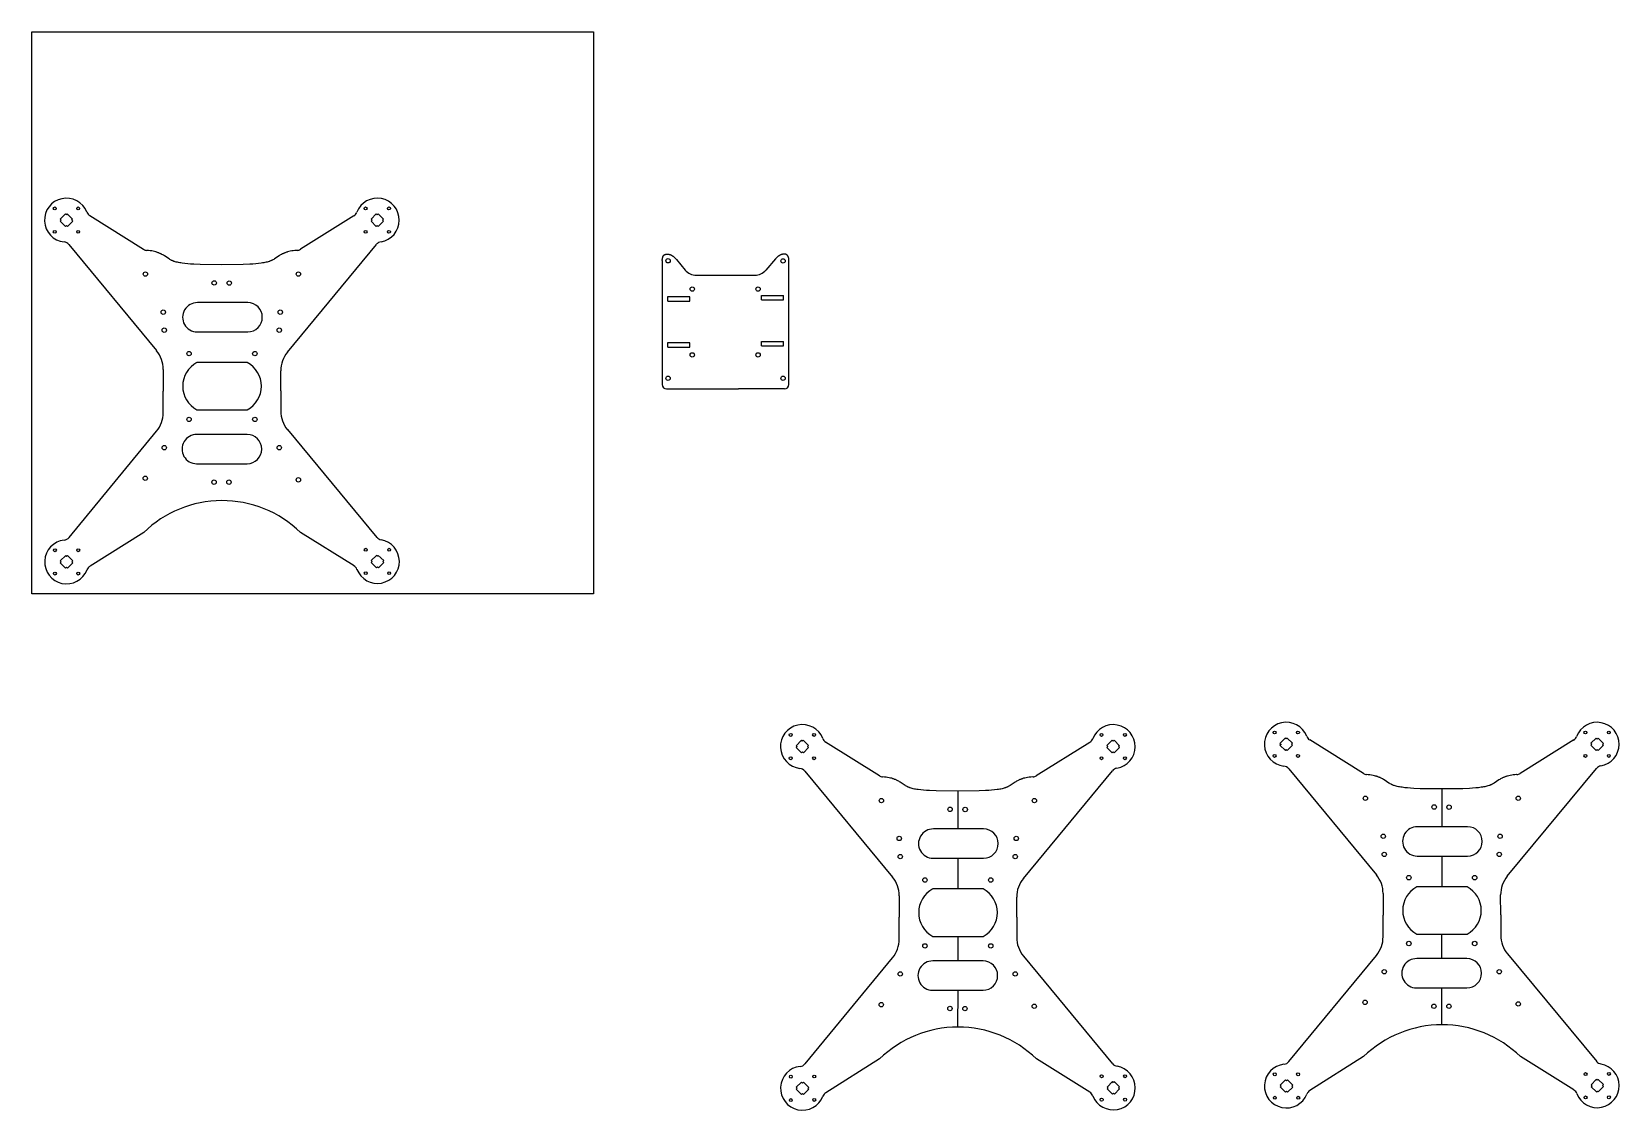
# Model space of a CAD drawing. Header units: millimetres. Extents: x 129 to 1214, y -359 to 378.
import ezdxf

# ---------------------------------------------------------------- set-up
doc = ezdxf.new("R2010")
doc.units = ezdxf.units.MM
doc.layers.add('CORTES_INTERIORES', color=1, linetype='Continuous')
doc.layers.add('FRAME', color=7, linetype='Continuous')

msp = doc.modelspace()

# ---------------------------------------------------------------- linework, layer by layer
at = {"linetype": 'Continuous'}
for p, q in [((587.2, 133.5), (612, 133.5)), ((205.3, 35.4), (168.6, 12.3)), ((1092.9, -165.7), (1092.9, -139.8)), ((762.1, -167.2), (762.1, -141.3)), ((762, -208.2), (762, -187.2)), ((1092.9, -206.7), (1092.9, -185.7)), ((762, -257.4), (762, -240.6)), ((1092.8, -255.8), (1092.8, -239.1)), ((761.9, -302.6), (762, -277.4)), ((1092.8, -301), (1092.8, -275.8)), ((708.4, -324.4), (671.7, -347.5)), ((1039.2, -322.8), (1002.5, -346))]:
    msp.add_line(p, q, dxfattribs=at)
msp.add_lwpolyline([(128.8, -6.4), (128.8, 377.6), (512.8, 377.6), (512.8, -6.4)], close=True, dxfattribs=at)
for centre, radius, start, end in [((152.5, 248.9), 15, 21.4724, 263.7411), ((365, 248.9), 15, 279.757, 158.9606), ((171.1, 256.2), 5, 201.4724, 237.9565), ((346.3, 256), 5, 302.0435, 338.9606), ((150.3, 229), 5, 39.5884, 83.7411), ((368.4, 229.2), 5, 99.757, 140.4116), ((258.9, -19.6), 76.8, 90.2916, 134.2586), ((258.9, -19.6), 76.8, 45.7414, 90.2916), ((152.6, 15.3), 15, 96.3223, 338.5909), ((150.4, 35.2), 5, 276.3223, 320.4749), ((365.1, 15.6), 15, 201.1027, 80.3064), ((368.5, 35.3), 5, 219.6518, 260.3064), ((171.2, 8), 5, 122.1068, 158.5909), ((346.4, 8.4), 5, 21.1027, 58.0199), ((655.6, -110.9), 15, 21.4724, 263.7411), ((868.1, -110.9), 15, 279.757, 158.9606), ((986.4, -109.3), 15, 21.4724, 263.7411), ((1198.9, -109.3), 15, 279.757, 158.9606), ((674.2, -103.6), 5, 201.4724, 237.9565), ((849.4, -103.7), 5, 302.0435, 338.9606), ((1005, -102), 5, 201.4724, 237.9565), ((1180.2, -102.2), 5, 302.0435, 338.9606), ((653.4, -130.8), 5, 39.5884, 83.7411), ((871.4, -130.6), 5, 99.757, 140.4116), ((984.2, -129.2), 5, 39.5884, 83.7411), ((1202.3, -129.1), 5, 99.757, 140.4116), ((762, -379.4), 76.8, 90.0735, 134.2586), ((762, -379.4), 76.8, 45.7414, 90.0735), ((1092.9, -377.8), 76.8, 90.0735, 134.2586), ((1092.9, -377.8), 76.8, 45.7414, 90.0735), ((655.7, -344.4), 15, 96.3223, 338.5909), ((653.5, -324.6), 5, 276.3223, 320.4749), ((868.2, -344.2), 15, 201.1027, 80.3064), ((871.6, -324.5), 5, 219.6518, 260.3064), ((986.5, -342.9), 15, 96.3223, 338.5909), ((984.3, -323), 5, 276.3223, 320.4749), ((1199, -342.7), 15, 201.1027, 80.3064), ((1202.4, -322.9), 5, 219.6518, 260.3064), ((849.5, -351.4), 5, 21.1027, 58.0199), ((1005.2, -350.2), 5, 122.1068, 158.5909), ((1180.4, -349.9), 5, 21.1027, 58.0199), ((674.3, -351.7), 5, 122.1068, 158.5909)]:
    msp.add_arc(centre, radius, start, end, dxfattribs=at)
at = {"layer": 'CORTES_INTERIORES'}
for p, q in [((151.8, 253.1), (148.2, 249.5)), ((152.5, 252.5), (151.8, 253.1)), ((153.1, 253.1), (152.5, 252.5)), ((156.7, 249.6), (153.1, 253.1)), ((360.7, 249.6), (364.3, 253.1)), ((364.3, 253.1), (365, 252.5)), ((365, 252.5), (365.7, 253.1)), ((365.7, 253.1), (369.2, 249.5)), ((148.2, 249.5), (148.9, 248.8)), ((148.9, 248.8), (148.2, 248.2)), ((148.2, 248.2), (151.8, 244.6)), ((151.8, 244.6), (152.5, 245.3)), ((152.5, 245.3), (153.2, 244.6)), ((153.2, 244.6), (156.8, 248.2)), ((156.1, 248.9), (156.7, 249.6)), ((156.8, 248.2), (156.1, 248.9)), ((361.4, 248.9), (360.7, 249.6)), ((360.7, 248.2), (361.4, 248.9)), ((364.3, 244.6), (360.7, 248.2)), ((364.9, 245.3), (364.3, 244.6)), ((365.6, 244.6), (364.9, 245.3)), ((369.2, 248.2), (365.6, 244.6)), ((369.2, 249.5), (368.6, 248.8)), ((368.6, 248.8), (369.2, 248.2)), ((563.7, 196.6), (578.7, 196.6)), ((563.7, 193.6), (563.7, 196.6)), ((563.7, 193.5), (563.7, 196.5)), ((578.7, 193.5), (578.7, 196.5)), ((627.7, 197.4), (642.7, 197.4)), ((627.7, 194.4), (627.7, 197.4)), ((627.7, 194.4), (627.7, 197.4)), ((642.7, 194.4), (642.7, 197.4)), ((258.7, 192.5), (242.1, 192.5)), ((259.3, 192.5), (258.7, 192.5)), ((276.4, 192.5), (259.3, 192.5)), ((276.4, 192.5), (276.4, 192.5)), ((563.7, 193.5), (578.7, 193.5)), ((627.7, 194.4), (642.7, 194.4)), ((241.9, 172.5), (258.7, 172.5)), ((258.7, 172.5), (276.4, 172.5)), ((563.7, 165.2), (578.7, 165.2)), ((563.7, 162.2), (563.7, 165.2)), ((563.7, 162.1), (563.7, 165.1)), ((578.7, 162.1), (578.7, 165.1)), ((627.7, 166), (642.7, 166)), ((627.7, 163), (627.7, 166)), ((627.7, 163), (627.7, 166)), ((627.7, 163), (642.7, 163)), ((642.7, 163), (642.7, 166)), ((563.7, 162.1), (578.7, 162.1)), ((276.1, 151.5), (241.8, 151.5)), ((276.1, 151.6), (276.1, 151.5)), ((241.7, 119.2), (276.1, 119.2)), ((258.6, 102.4), (241.6, 102.4)), ((276, 102.4), (258.6, 102.4)), ((276, 102.4), (276, 102.4)), ((241.5, 82.4), (258.6, 82.4)), ((258.6, 82.4), (276, 82.4)), ((148.3, 16), (152, 19.6)), ((149, 15.3), (148.3, 16)), ((148.3, 14.7), (149, 15.3)), ((151.9, 11.1), (148.3, 14.7)), ((152.6, 11.7), (151.9, 11.1)), ((152, 19.6), (152.6, 18.9)), ((152.6, 18.9), (153.3, 19.6)), ((153.3, 11), (152.6, 11.7)), ((153.3, 19.6), (156.9, 16)), ((156.9, 14.6), (153.3, 11)), ((156.9, 16), (156.2, 15.3)), ((156.2, 15.3), (156.9, 14.6)), ((364.4, 19.8), (360.8, 16.2)), ((360.8, 16.2), (361.5, 15.5)), ((361.5, 15.5), (360.8, 14.9)), ((360.8, 14.9), (364.5, 11.3)), ((365.1, 19.2), (364.4, 19.8)), ((364.5, 11.3), (365.1, 12)), ((365.7, 19.8), (365.1, 19.2)), ((365.1, 12), (365.8, 11.3)), ((369.4, 16.3), (365.7, 19.8)), ((365.8, 11.3), (369.4, 14.9)), ((368.7, 15.6), (369.4, 16.3)), ((369.4, 14.9), (368.7, 15.6)), ((654.9, -106.6), (651.3, -110.3)), ((655.5, -107.3), (654.9, -106.6)), ((656.2, -106.6), (655.5, -107.3)), ((659.8, -110.2), (656.2, -106.6)), ((863.8, -110.2), (867.4, -106.6)), ((867.4, -106.6), (868.1, -107.3)), ((868.1, -107.3), (868.8, -106.6)), ((868.8, -106.6), (872.3, -110.3)), ((985.7, -105.1), (982.1, -108.7)), ((986.4, -105.7), (985.7, -105.1)), ((987.1, -105.1), (986.4, -105.7)), ((990.7, -108.6), (987.1, -105.1)), ((1194.6, -108.6), (1198.3, -105.1)), ((1198.3, -105.1), (1198.9, -105.7)), ((1198.9, -105.7), (1199.6, -105.1)), ((1199.6, -105.1), (1203.2, -108.7)), ((651.3, -110.3), (652, -110.9)), ((652, -110.9), (651.3, -111.6)), ((651.3, -111.6), (654.9, -115.2)), ((654.9, -115.2), (655.6, -114.5)), ((655.6, -114.5), (656.3, -115.2)), ((656.3, -115.2), (659.8, -111.5)), ((659.2, -110.9), (659.8, -110.2)), ((659.8, -111.5), (659.2, -110.9)), ((864.5, -110.9), (863.8, -110.2)), ((863.8, -111.5), (864.5, -110.9)), ((867.4, -115.2), (863.8, -111.5)), ((868, -114.5), (867.4, -115.2)), ((868.7, -115.2), (868, -114.5)), ((872.3, -111.6), (868.7, -115.2)), ((872.3, -110.3), (871.7, -110.9)), ((871.7, -110.9), (872.3, -111.6)), ((982.1, -108.7), (982.8, -109.4)), ((982.8, -109.4), (982.1, -110)), ((982.1, -110), (985.8, -113.6)), ((985.8, -113.6), (986.4, -113)), ((986.4, -113), (987.1, -113.6)), ((987.1, -113.6), (990.7, -110)), ((990, -109.3), (990.7, -108.6)), ((990.7, -110), (990, -109.3)), ((1195.3, -109.3), (1194.6, -108.6)), ((1194.6, -110), (1195.3, -109.3)), ((1198.2, -113.6), (1194.6, -110)), ((1198.9, -113), (1198.2, -113.6)), ((1199.6, -113.6), (1198.9, -113)), ((1203.2, -110), (1199.6, -113.6)), ((1203.2, -108.7), (1202.5, -109.4)), ((1202.5, -109.4), (1203.2, -110)), ((762.1, -167.2), (745.2, -167.2)), ((779.5, -167.2), (762.1, -167.2)), ((779.5, -167.2), (779.5, -167.2)), ((1092.9, -165.7), (1076, -165.7)), ((1110.4, -165.7), (1092.9, -165.7)), ((1110.4, -165.7), (1110.4, -165.7)), ((745, -187.2), (762, -187.2)), ((762, -187.2), (779.5, -187.2)), ((1075.9, -185.7), (1092.9, -185.7)), ((1092.9, -185.7), (1110.4, -185.7)), ((762, -208.2), (744.9, -208.2)), ((779.2, -208.2), (762, -208.2)), ((779.2, -208.2), (779.2, -208.2)), ((1092.9, -206.7), (1075.7, -206.7)), ((1110, -206.7), (1092.9, -206.7)), ((1110, -206.7), (1110, -206.7)), ((744.8, -240.6), (762, -240.6)), ((762, -240.6), (779.2, -240.6)), ((1075.6, -239.1), (1092.8, -239.1)), ((1092.8, -239.1), (1110, -239.1)), ((762, -257.4), (744.7, -257.4)), ((779.1, -257.4), (762, -257.4)), ((779.1, -257.4), (779.1, -257.4)), ((1092.8, -255.8), (1075.6, -255.8)), ((1109.9, -255.8), (1092.8, -255.8)), ((1109.9, -255.8), (1109.9, -255.8)), ((744.6, -277.4), (762, -277.4)), ((762, -277.4), (779.1, -277.4)), ((1075.4, -275.8), (1092.8, -275.8)), ((1092.8, -275.8), (1109.9, -275.8)), ((651.4, -343.7), (655, -340.2)), ((652.1, -344.4), (651.4, -343.7)), ((651.4, -345.1), (652.1, -344.4)), ((655, -348.7), (651.4, -345.1)), ((655, -340.2), (655.7, -340.8)), ((655.7, -340.8), (656.4, -340.2)), ((660, -345.1), (656.3, -348.7)), ((656.4, -340.2), (660, -343.8)), ((660, -343.8), (659.3, -344.5)), ((659.3, -344.5), (660, -345.1)), ((867.5, -339.9), (863.9, -343.6)), ((863.9, -343.6), (864.6, -344.2)), ((864.6, -344.2), (863.9, -344.9)), ((863.9, -344.9), (867.5, -348.5)), ((868.2, -340.6), (867.5, -339.9)), ((868.8, -339.9), (868.2, -340.6)), ((872.5, -343.5), (868.8, -339.9)), ((868.9, -348.5), (872.5, -344.8)), ((871.8, -344.2), (872.5, -343.5)), ((872.5, -344.8), (871.8, -344.2)), ((982.3, -342.2), (985.9, -338.6)), ((982.9, -342.9), (982.3, -342.2)), ((982.3, -343.5), (982.9, -342.9)), ((985.9, -347.2), (982.3, -343.5)), ((985.9, -338.6), (986.6, -339.3)), ((986.5, -346.5), (985.9, -347.2)), ((987.2, -347.2), (986.5, -346.5)), ((986.6, -339.3), (987.2, -338.6)), ((987.2, -338.6), (990.8, -342.2)), ((990.8, -343.6), (987.2, -347.2)), ((990.8, -342.2), (990.2, -342.9)), ((990.2, -342.9), (990.8, -343.6)), ((1198.3, -338.4), (1194.8, -342)), ((1194.8, -342), (1195.4, -342.7)), ((1195.4, -342.7), (1194.8, -343.4)), ((1194.8, -343.4), (1198.4, -346.9)), ((1199, -339), (1198.3, -338.4)), ((1198.4, -346.9), (1199.1, -346.3)), ((1199.7, -338.4), (1199, -339)), ((1199.1, -346.3), (1199.7, -346.9)), ((1203.3, -341.9), (1199.7, -338.4)), ((1199.7, -346.9), (1203.3, -343.3)), ((1202.6, -342.6), (1203.3, -341.9)), ((1203.3, -343.3), (1202.6, -342.6)), ((655.7, -348), (655, -348.7)), ((656.3, -348.7), (655.7, -348)), ((867.5, -348.5), (868.2, -347.8)), ((868.2, -347.8), (868.9, -348.5))]:
    msp.add_line(p, q, dxfattribs=at)
for centre, radius in [((144.5, 256.9), 1), ((160.5, 256.9), 1), ((357, 256.9), 1), ((373, 256.9), 1), ((144.5, 240.9), 1), ((160.5, 240.9), 1), ((357, 240.9), 1), ((373, 240.9), 1), ((563.8, 221.1), 1.5), ((642.4, 221), 1.5), ((206.5, 212), 1.5), ((253.5, 206), 1.5), ((263.8, 205.9), 1.5), ((311.1, 212), 1.5), ((218.7, 186), 1.5), ((298.7, 186), 1.5), ((219.4, 173.7), 1.5), ((298, 173.7), 1.5), ((563.8, 140.8), 1.5), ((642.4, 140.8), 1.5), ((219.4, 93.4), 1.5), ((298, 93.4), 1.5), ((206.4, 72.5), 1.5), ((253.4, 69.8), 1.5), ((263.6, 69.8), 1.5), ((311.1, 71.4), 1.5), ((144.6, 23.3), 1), ((160.6, 23.3), 1), ((357.1, 23.6), 1), ((373.1, 23.6), 1), ((144.6, 7.3), 1), ((160.6, 7.3), 1), ((357.1, 7.6), 1), ((373.1, 7.6), 1), ((647.6, -102.9), 1), ((663.6, -102.9), 1), ((860.1, -102.9), 1), ((876.1, -102.9), 1), ((978.4, -101.3), 1), ((994.4, -101.3), 1), ((1190.9, -101.3), 1), ((1206.9, -101.3), 1), ((647.6, -118.9), 1), ((663.6, -118.9), 1), ((860.1, -118.9), 1), ((876.1, -118.9), 1), ((978.4, -117.3), 1), ((994.4, -117.3), 1), ((1190.9, -117.3), 1), ((1206.9, -117.3), 1), ((709.6, -147.8), 1.5), ((814.2, -147.8), 1.5), ((1040.5, -146.2), 1.5), ((1087.5, -152.2), 1.5), ((1097.7, -152.3), 1.5), ((1145, -146.2), 1.5), ((756.6, -153.8), 1.5), ((766.9, -153.9), 1.5), ((721.8, -173.7), 1.5), ((801.8, -173.7), 1.5), ((1052.7, -172.2), 1.5), ((1132.6, -172.2), 1.5), ((1053.4, -184.6), 1.5), ((1132, -184.6), 1.5), ((722.5, -186.1), 1.5), ((801.1, -186.1), 1.5), ((722.5, -266.3), 1.5), ((801.1, -266.3), 1.5), ((1053.4, -264.8), 1.5), ((1132, -264.8), 1.5), ((709.5, -287.3), 1.5), ((756.5, -289.9), 1.5), ((766.7, -290), 1.5), ((814.1, -288.4), 1.5), ((1040.3, -285.7), 1.5), ((1087.3, -288.4), 1.5), ((1097.6, -288.4), 1.5), ((1145, -286.8), 1.5), ((647.7, -336.5), 1), ((663.7, -336.4), 1), ((860.2, -336.2), 1), ((876.2, -336.2), 1), ((978.5, -334.9), 1), ((994.5, -334.9), 1), ((1191, -334.7), 1), ((1207, -334.6), 1), ((647.7, -352.5), 1), ((663.7, -352.4), 1), ((860.2, -352.2), 1), ((876.2, -352.2), 1), ((978.6, -350.9), 1), ((994.6, -350.9), 1), ((1191, -350.7), 1), ((1207, -350.6), 1)]:
    msp.add_circle(centre, radius, dxfattribs=at)
at = {"layer": 'CORTES_INTERIORES', "linetype": 'Continuous'}
for centre in [(580.3, 201.8), (625.3, 201.8), (236.3, 157.7), (281.3, 157.7), (580.3, 156.8), (625.3, 156.8), (236.3, 112.7), (281.3, 112.7), (739.4, -202.1), (784.4, -202.1), (1070.2, -200.5), (1115.2, -200.5), (739.4, -247.1), (784.4, -247.1), (1070.2, -245.5), (1115.2, -245.5)]:
    msp.add_circle(centre, 1.5, dxfattribs=at)
at = {"layer": 'CORTES_INTERIORES'}
for centre, start, end in [((241.9, 182.5), 89.0135, 270), ((276.4, 182.5), 270, 90), ((241.5, 92.4), 89.0135, 270), ((276, 92.4), 270, 90), ((745, -177.2), 89.0135, 270), ((779.5, -177.2), 270, 90), ((1075.9, -175.7), 89.0135, 270), ((1110.4, -175.7), 270, 90), ((744.6, -267.4), 89.0135, 270), ((779.1, -267.4), 270, 90), ((1075.4, -265.8), 89.0135, 270), ((1109.9, -265.8), 270, 90)]:
    msp.add_arc(centre, 10, start, end, dxfattribs=at)
at = {"layer": 'CORTES_INTERIORES', "linetype": 'Continuous'}
for centre, start, end in [((250.4, 135.4), 118.3275, 241.6725), ((267.4, 135.4), 298.3275, 61.6725), ((753.5, -224.4), 118.3275, 241.6725), ((770.5, -224.4), 298.3275, 61.6725), ((1084.4, -222.9), 118.3275, 241.6725), ((1101.3, -222.9), 298.3275, 61.6725)]:
    msp.add_arc(centre, 18.4, start, end, dxfattribs=at)
at = {"layer": 'FRAME'}
for p, q in [((205.2, 228.9), (168.4, 251.9)), ((349, 251.8), (312.5, 229)), ((154.1, 232.2), (214.1, 159.7)), ((208.6, 228.1), (207.4, 228.2)), ((209.7, 227.9), (208.6, 228.1)), ((210.8, 227.8), (209.7, 227.9)), ((303.6, 158.7), (364.5, 232.3)), ((307.6, 227.9), (306.5, 227.8)), ((308.7, 228.1), (307.6, 227.9)), ((310, 228.2), (308.7, 228.1)), ((310.2, 228.2), (310, 228.2)), ((211.8, 227.6), (210.8, 227.8)), ((212.7, 227.4), (211.8, 227.6)), ((213.6, 227.2), (212.7, 227.4)), ((214, 227), (213.6, 227.2)), ((214.4, 226.9), (214, 227)), ((214.8, 226.8), (214.4, 226.9)), ((215.2, 226.6), (214.8, 226.8)), ((215.6, 226.5), (215.2, 226.6)), ((215.9, 226.4), (215.6, 226.5)), ((216.3, 226.2), (215.9, 226.4)), ((216.6, 226.1), (216.3, 226.2)), ((216.9, 225.9), (216.6, 226.1)), ((217.2, 225.8), (216.9, 225.9)), ((217.8, 225.5), (217.2, 225.8)), ((218.4, 225.2), (217.8, 225.5)), ((218.9, 224.9), (218.4, 225.2)), ((219.5, 224.5), (218.9, 224.9)), ((222.7, 222.4), (219.5, 224.5)), ((223.1, 222.1), (222.7, 222.4)), ((223.6, 221.8), (223.1, 222.1)), ((224.1, 221.6), (223.6, 221.8)), ((224.3, 221.4), (224.1, 221.6)), ((224.6, 221.3), (224.3, 221.4)), ((224.8, 221.2), (224.6, 221.3)), ((225.1, 221.1), (224.8, 221.2)), ((225.4, 221), (225.1, 221.1)), ((225.7, 220.9), (225.4, 221)), ((226, 220.7), (225.7, 220.9)), ((226.3, 220.6), (226, 220.7)), ((226.9, 220.4), (226.3, 220.6)), ((227.6, 220.2), (226.9, 220.4)), ((228.4, 220.1), (227.6, 220.2)), ((229.1, 219.9), (228.4, 220.1)), ((229.9, 219.7), (229.1, 219.9)), ((230.7, 219.6), (229.9, 219.7)), ((231.6, 219.5), (230.7, 219.6)), ((233.4, 219.2), (231.6, 219.5)), ((235.4, 219), (233.4, 219.2)), ((237.4, 218.9), (235.4, 219)), ((239.5, 218.7), (237.4, 218.9)), ((244, 218.6), (239.5, 218.7)), ((258.7, 218.4), (244, 218.6)), ((273.3, 218.6), (258.7, 218.4)), ((277.8, 218.7), (273.3, 218.6)), ((279.9, 218.9), (277.8, 218.7)), ((281.9, 219), (279.9, 218.9)), ((283.9, 219.2), (281.9, 219)), ((285.7, 219.5), (283.9, 219.2)), ((286.6, 219.6), (285.7, 219.5)), ((287.4, 219.7), (286.6, 219.6)), ((288.2, 219.9), (287.4, 219.7)), ((289, 220.1), (288.2, 219.9)), ((289.7, 220.2), (289, 220.1)), ((290.4, 220.4), (289.7, 220.2)), ((291, 220.6), (290.4, 220.4)), ((291.3, 220.7), (291, 220.6)), ((291.6, 220.9), (291.3, 220.7)), ((291.9, 221), (291.6, 220.9)), ((292.2, 221.1), (291.9, 221)), ((292.5, 221.2), (292.2, 221.1)), ((292.7, 221.3), (292.5, 221.2)), ((293, 221.4), (292.7, 221.3)), ((293.2, 221.6), (293, 221.4)), ((293.7, 221.8), (293.2, 221.6)), ((294.2, 222.1), (293.7, 221.8)), ((294.7, 222.4), (294.2, 222.1)), ((297.9, 224.5), (294.7, 222.4)), ((298.4, 224.9), (297.9, 224.5)), ((298.9, 225.2), (298.4, 224.9)), ((299.5, 225.5), (298.9, 225.2)), ((300.1, 225.8), (299.5, 225.5)), ((300.4, 225.9), (300.1, 225.8)), ((300.7, 226.1), (300.4, 225.9)), ((301.1, 226.2), (300.7, 226.1)), ((301.4, 226.4), (301.1, 226.2)), ((301.8, 226.5), (301.4, 226.4)), ((302.1, 226.6), (301.8, 226.5)), ((302.5, 226.8), (302.1, 226.6)), ((302.9, 226.9), (302.5, 226.8)), ((303.3, 227), (302.9, 226.9)), ((303.7, 227.2), (303.3, 227)), ((304.6, 227.4), (303.7, 227.2)), ((305.5, 227.6), (304.6, 227.4)), ((306.5, 227.8), (305.5, 227.6)), ((559.8, 221.4), (559.8, 136.5)), ((646.4, 136.5), (646.4, 221.3)), ((583.1, 211.3), (623.1, 211.3)), ((218.7, 146.9), (218.7, 132.1)), ((299, 132.2), (299, 145.9)), ((218.7, 117.3), (218.7, 132.1)), ((299, 132.2), (299, 118.4)), ((562.8, 133.5), (587.2, 133.5)), ((643.4, 133.5), (612, 133.5)), ((154.3, 32), (214.1, 104.6)), ((303.6, 105.7), (364.6, 32.1)), ((349.1, 12.6), (312.6, 35.4)), ((708.3, -130.8), (671.5, -107.8)), ((852, -108), (815.5, -130.8)), ((1039.1, -129.3), (1002.4, -106.3)), ((1182.9, -106.4), (1146.4, -129.3)), ((657.2, -127.6), (717.2, -200.1)), ((806.7, -201.1), (867.6, -127.4)), ((988.1, -126), (1048, -198.5)), ((1042.5, -130.1), (1041.3, -130)), ((1043.6, -130.3), (1042.5, -130.1)), ((1137.5, -199.5), (1198.4, -125.9)), ((1142.7, -130.1), (1141.5, -130.3)), ((1143.9, -130), (1142.7, -130.1)), ((1144.1, -130), (1143.9, -130)), ((711.7, -131.7), (710.5, -131.6)), ((712.8, -131.8), (711.7, -131.7)), ((713.9, -132), (712.8, -131.8)), ((714.9, -132.2), (713.9, -132)), ((715.8, -132.4), (714.9, -132.2)), ((716.7, -132.6), (715.8, -132.4)), ((717.1, -132.7), (716.7, -132.6)), ((717.5, -132.9), (717.1, -132.7)), ((717.9, -133), (717.5, -132.9)), ((718.3, -133.1), (717.9, -133)), ((718.6, -133.3), (718.3, -133.1)), ((719, -133.4), (718.6, -133.3)), ((719.3, -133.5), (719, -133.4)), ((719.7, -133.7), (719.3, -133.5)), ((720, -133.8), (719.7, -133.7)), ((720.3, -134), (720, -133.8)), ((720.9, -134.3), (720.3, -134)), ((721.5, -134.6), (720.9, -134.3)), ((722, -134.9), (721.5, -134.6)), ((722.5, -135.2), (722, -134.9)), ((725.8, -137.4), (722.5, -135.2)), ((726.2, -137.7), (725.8, -137.4)), ((726.7, -137.9), (726.2, -137.7)), ((727.2, -138.2), (726.7, -137.9)), ((727.4, -138.3), (727.2, -138.2)), ((727.7, -138.4), (727.4, -138.3)), ((727.9, -138.6), (727.7, -138.4)), ((728.2, -138.7), (727.9, -138.6)), ((728.5, -138.8), (728.2, -138.7)), ((728.8, -138.9), (728.5, -138.8)), ((729.1, -139), (728.8, -138.9)), ((729.4, -139.1), (729.1, -139)), ((730, -139.3), (729.4, -139.1)), ((730.7, -139.5), (730, -139.3)), ((731.4, -139.7), (730.7, -139.5)), ((732.2, -139.9), (731.4, -139.7)), ((733, -140), (732.2, -139.9)), ((733.8, -140.2), (733, -140)), ((734.7, -140.3), (733.8, -140.2)), ((736.5, -140.5), (734.7, -140.3)), ((738.5, -140.7), (736.5, -140.5)), ((740.5, -140.9), (738.5, -140.7)), ((742.6, -141), (740.5, -140.9)), ((747.1, -141.2), (742.6, -141)), ((780.9, -141), (776.4, -141.2)), ((783, -140.9), (780.9, -141)), ((785, -140.7), (783, -140.9)), ((787, -140.5), (785, -140.7)), ((788.8, -140.3), (787, -140.5)), ((789.7, -140.2), (788.8, -140.3)), ((790.5, -140), (789.7, -140.2)), ((791.3, -139.9), (790.5, -140)), ((792.1, -139.7), (791.3, -139.9)), ((792.8, -139.5), (792.1, -139.7)), ((793.5, -139.3), (792.8, -139.5)), ((794.1, -139.1), (793.5, -139.3)), ((794.4, -139), (794.1, -139.1)), ((794.7, -138.9), (794.4, -139)), ((795, -138.8), (794.7, -138.9)), ((795.3, -138.7), (795, -138.8)), ((795.6, -138.6), (795.3, -138.7)), ((795.8, -138.4), (795.6, -138.6)), ((796.1, -138.3), (795.8, -138.4)), ((796.3, -138.2), (796.1, -138.3)), ((796.8, -137.9), (796.3, -138.2)), ((797.3, -137.7), (796.8, -137.9)), ((797.7, -137.4), (797.3, -137.7)), ((801, -135.2), (797.7, -137.4)), ((801.5, -134.9), (801, -135.2)), ((802, -134.6), (801.5, -134.9)), ((802.6, -134.3), (802, -134.6)), ((803.2, -134), (802.6, -134.3)), ((803.5, -133.8), (803.2, -134)), ((803.8, -133.7), (803.5, -133.8)), ((804.2, -133.5), (803.8, -133.7)), ((804.5, -133.4), (804.2, -133.5)), ((804.9, -133.3), (804.5, -133.4)), ((805.2, -133.1), (804.9, -133.3)), ((805.6, -133), (805.2, -133.1)), ((806, -132.9), (805.6, -133)), ((806.4, -132.7), (806, -132.9)), ((806.8, -132.6), (806.4, -132.7)), ((807.7, -132.4), (806.8, -132.6)), ((808.6, -132.2), (807.7, -132.4)), ((809.6, -132), (808.6, -132.2)), ((810.7, -131.8), (809.6, -132)), ((811.8, -131.7), (810.7, -131.8)), ((813.1, -131.6), (811.8, -131.7)), ((813.3, -131.6), (813.1, -131.6)), ((1044.7, -130.4), (1043.6, -130.3)), ((1045.7, -130.6), (1044.7, -130.4)), ((1046.7, -130.8), (1045.7, -130.6)), ((1047.5, -131.1), (1046.7, -130.8)), ((1048, -131.2), (1047.5, -131.1)), ((1048.4, -131.3), (1048, -131.2)), ((1048.7, -131.4), (1048.4, -131.3)), ((1049.1, -131.6), (1048.7, -131.4)), ((1049.5, -131.7), (1049.1, -131.6)), ((1049.8, -131.8), (1049.5, -131.7)), ((1050.2, -132), (1049.8, -131.8)), ((1050.5, -132.1), (1050.2, -132)), ((1050.9, -132.3), (1050.5, -132.1)), ((1051.2, -132.4), (1050.9, -132.3)), ((1051.8, -132.7), (1051.2, -132.4)), ((1052.3, -133), (1051.8, -132.7)), ((1052.9, -133.3), (1052.3, -133)), ((1053.4, -133.7), (1052.9, -133.3)), ((1056.6, -135.8), (1053.4, -133.7)), ((1057.1, -136.1), (1056.6, -135.8)), ((1057.5, -136.4), (1057.1, -136.1)), ((1058, -136.6), (1057.5, -136.4)), ((1058.3, -136.8), (1058, -136.6)), ((1058.5, -136.9), (1058.3, -136.8)), ((1058.8, -137), (1058.5, -136.9)), ((1059, -137.1), (1058.8, -137)), ((1059.3, -137.2), (1059, -137.1)), ((1059.6, -137.4), (1059.3, -137.2)), ((1059.9, -137.5), (1059.6, -137.4)), ((1060.2, -137.6), (1059.9, -137.5)), ((1060.9, -137.8), (1060.2, -137.6)), ((1061.6, -138), (1060.9, -137.8)), ((1062.3, -138.1), (1061.6, -138)), ((1063.1, -138.3), (1062.3, -138.1)), ((1063.9, -138.5), (1063.1, -138.3)), ((1064.7, -138.6), (1063.9, -138.5)), ((1065.6, -138.7), (1064.7, -138.6)), ((1067.4, -139), (1065.6, -138.7)), ((1069.3, -139.2), (1067.4, -139)), ((1071.4, -139.3), (1069.3, -139.2)), ((1073.5, -139.5), (1071.4, -139.3)), ((1078, -139.7), (1073.5, -139.5)), ((1092.6, -139.8), (1078, -139.7)), ((1092.9, -139.8), (1092.6, -139.8)), ((1107.2, -139.7), (1092.9, -139.8)), ((1111.7, -139.5), (1107.2, -139.7)), ((1113.8, -139.3), (1111.7, -139.5)), ((1115.9, -139.2), (1113.8, -139.3)), ((1117.8, -139), (1115.9, -139.2)), ((1119.6, -138.7), (1117.8, -139)), ((1120.5, -138.6), (1119.6, -138.7)), ((1121.3, -138.5), (1120.5, -138.6)), ((1122.1, -138.3), (1121.3, -138.5)), ((1122.9, -138.1), (1122.1, -138.3)), ((1123.6, -138), (1122.9, -138.1)), ((1124.3, -137.8), (1123.6, -138)), ((1125, -137.6), (1124.3, -137.8)), ((1125.3, -137.5), (1125, -137.6)), ((1125.6, -137.4), (1125.3, -137.5)), ((1125.9, -137.2), (1125.6, -137.4)), ((1126.1, -137.1), (1125.9, -137.2)), ((1126.4, -137), (1126.1, -137.1)), ((1126.7, -136.9), (1126.4, -137)), ((1126.9, -136.8), (1126.7, -136.9)), ((1127.2, -136.6), (1126.9, -136.8)), ((1127.7, -136.4), (1127.2, -136.6)), ((1128.1, -136.1), (1127.7, -136.4)), ((1128.6, -135.8), (1128.1, -136.1)), ((1131.8, -133.7), (1128.6, -135.8)), ((1132.3, -133.3), (1131.8, -133.7)), ((1132.9, -133), (1132.3, -133.3)), ((1133.4, -132.7), (1132.9, -133)), ((1134, -132.4), (1133.4, -132.7)), ((1134.3, -132.3), (1134, -132.4)), ((1134.7, -132.1), (1134.3, -132.3)), ((1135, -132), (1134.7, -132.1)), ((1135.3, -131.8), (1135, -132)), ((1135.7, -131.7), (1135.3, -131.8)), ((1136.1, -131.6), (1135.7, -131.7)), ((1136.4, -131.4), (1136.1, -131.6)), ((1136.8, -131.3), (1136.4, -131.4)), ((1137.2, -131.2), (1136.8, -131.3)), ((1137.7, -131.1), (1137.2, -131.2)), ((1138.5, -130.8), (1137.7, -131.1)), ((1139.5, -130.6), (1138.5, -130.8)), ((1140.5, -130.4), (1139.5, -130.6)), ((1141.5, -130.3), (1140.5, -130.4)), ((761.8, -141.3), (747.1, -141.2)), ((762.1, -141.3), (761.8, -141.3)), ((776.4, -141.2), (762.1, -141.3)), ((721.8, -212.8), (721.8, -227.6)), ((802.1, -227.6), (802.1, -213.8)), ((1052.6, -211.3), (1052.6, -226.1)), ((1133, -226), (1132.9, -212.3)), ((721.8, -242.4), (721.8, -227.6)), ((802.1, -227.6), (802.1, -241.3)), ((1052.6, -240.9), (1052.6, -226.1)), ((1133, -226), (1133, -239.8)), ((657.4, -327.7), (717.2, -255.2)), ((806.7, -254.1), (867.7, -327.7)), ((988.2, -326.2), (1048.1, -253.6)), ((1137.6, -252.5), (1198.6, -326.1)), ((852.2, -347.2), (815.7, -324.4)), ((1183, -345.6), (1146.5, -322.8))]:
    msp.add_line(p, q, dxfattribs=at)
for points in [[(559.8, 221.3), (559.8, 221.5), (559.8, 221.7), (559.8, 221.9), (559.9, 222.2), (559.9, 222.4), (559.9, 222.6), (559.9, 222.7), (560, 222.9), (560, 223.1), (560.1, 223.3), (560.1, 223.4), (560.1, 223.5), (560.2, 223.6), (560.2, 223.7), (560.2, 223.7), (560.2, 223.8), (560.3, 223.9), (560.3, 223.9), (560.3, 224), (560.4, 224.1), (560.4, 224.1), (560.4, 224.2), (560.5, 224.3), (560.5, 224.3), (560.5, 224.4), (560.6, 224.5), (560.6, 224.5), (560.7, 224.6), (560.7, 224.6), (560.7, 224.7), (560.8, 224.7), (560.8, 224.8), (560.9, 224.8), (560.9, 224.9), (561, 224.9), (561, 224.9), (561.1, 225), (561.1, 225), (561.2, 225.1), (561.2, 225.1), (561.2, 225.1), (561.3, 225.2), (561.3, 225.2), (561.4, 225.3), (561.5, 225.3), (561.5, 225.3), (561.6, 225.3), (561.6, 225.4), (561.7, 225.4), (561.7, 225.4), (561.8, 225.4), (561.8, 225.5), (561.9, 225.5), (561.9, 225.5), (562, 225.5), (562.1, 225.6), (562.1, 225.6), (562.2, 225.6), (562.2, 225.6), (562.3, 225.6), (562.3, 225.6), (562.4, 225.6), (562.5, 225.7), (562.5, 225.7), (562.6, 225.7), (562.7, 225.7), (562.8, 225.7), (563, 225.7), (563.1, 225.7), (563.2, 225.7), (563.3, 225.7), (563.5, 225.7), (563.6, 225.7), (563.7, 225.7), (563.8, 225.7), (564, 225.7), (564.1, 225.6), (564.2, 225.6), (564.4, 225.6), (564.5, 225.5), (564.6, 225.5), (564.7, 225.5), (564.9, 225.4), (565, 225.4), (565.1, 225.3), (565.2, 225.3), (565.4, 225.2), (565.5, 225.2), (565.6, 225.1), (565.9, 225), (566.1, 224.9), (566.3, 224.8), (566.5, 224.6), (566.8, 224.5), (567, 224.3), (567.2, 224.2), (567.4, 224), (567.7, 223.8), (567.9, 223.6), (568.1, 223.4), (568.3, 223.2), (568.6, 222.9), (569, 222.4), (569.6, 221.9), (575.5, 214.8)], [(646.4, 221.3), (646.4, 221.5), (646.4, 221.7), (646.4, 221.9), (646.4, 222.2), (646.4, 222.4), (646.3, 222.6), (646.3, 222.7), (646.3, 222.9), (646.2, 223.1), (646.2, 223.3), (646.1, 223.4), (646.1, 223.5), (646.1, 223.6), (646, 223.7), (646, 223.7), (646, 223.8), (646, 223.9), (645.9, 223.9), (645.9, 224), (645.9, 224.1), (645.8, 224.1), (645.8, 224.2), (645.8, 224.3), (645.7, 224.3), (645.7, 224.4), (645.6, 224.5), (645.6, 224.5), (645.6, 224.6), (645.5, 224.6), (645.5, 224.7), (645.4, 224.7), (645.4, 224.8), (645.4, 224.8), (645.3, 224.9), (645.3, 224.9), (645.2, 224.9), (645.2, 225), (645.1, 225), (645.1, 225.1), (645, 225.1), (645, 225.1), (644.9, 225.2), (644.9, 225.2), (644.8, 225.3), (644.8, 225.3), (644.7, 225.3), (644.7, 225.3), (644.6, 225.4), (644.6, 225.4), (644.5, 225.4), (644.5, 225.4), (644.4, 225.5), (644.3, 225.5), (644.3, 225.5), (644.2, 225.5), (644.2, 225.6), (644.1, 225.6), (644.1, 225.6), (644, 225.6), (643.9, 225.6), (643.9, 225.6), (643.8, 225.6), (643.8, 225.7), (643.7, 225.7), (643.6, 225.7), (643.5, 225.7), (643.4, 225.7), (643.3, 225.7), (643.2, 225.7), (643, 225.7), (642.9, 225.7), (642.8, 225.7), (642.6, 225.7), (642.5, 225.7), (642.4, 225.7), (642.3, 225.6), (642.1, 225.6), (642, 225.6), (641.9, 225.6), (641.7, 225.5), (641.6, 225.5), (641.5, 225.5), (641.4, 225.4), (641.2, 225.4), (641.1, 225.3), (641, 225.3), (640.9, 225.2), (640.7, 225.2), (640.6, 225.1), (640.4, 225), (640.1, 224.9), (639.9, 224.8), (639.7, 224.6), (639.5, 224.5), (639.2, 224.3), (639, 224.2), (638.8, 224), (638.6, 223.8), (638.4, 223.6), (638.1, 223.4), (637.9, 223.2), (637.7, 222.9), (637.2, 222.4), (630.7, 214.8)]]:
    msp.add_lwpolyline(points, dxfattribs=at)
for centre, radius, start, end in [((207.9, 233.2), 5, 237.9565, 264.3505), ((309.8, 233.2), 5, 274.223, 302.0435), ((583.1, 221.3), 10, 220.4956, 270), ((623.1, 221.3), 10, 270, 319.3864), ((198.7, 146.9), 20, 359.9683, 39.5884), ((319, 145.9), 20, 140.4116, 180.0317), ((562.8, 136.5), 3, 180, 270), ((643.4, 136.5), 3, 270, 360), ((198.7, 117.3), 20, 320.4749, 0.095), ((319, 118.4), 20, 180.0317, 219.6518), ((1041.8, -125), 5, 237.9565, 264.3505), ((1143.7, -125), 5, 274.223, 302.0435), ((710.9, -126.6), 5, 237.9565, 264.3505), ((812.9, -126.6), 5, 274.223, 302.0435), ((701.8, -212.8), 20, 359.9683, 39.5884), ((822.1, -213.8), 20, 140.4116, 180.0317), ((1032.6, -211.3), 20, 359.9683, 39.5884), ((1152.9, -212.3), 20, 140.4116, 180.0317), ((701.8, -242.5), 20, 320.4749, 0.095), ((822.1, -241.3), 20, 180.0317, 219.6518), ((1032.6, -240.9), 20, 320.4749, 0.095), ((1153, -239.8), 20, 180.0317, 219.6518)]:
    msp.add_arc(centre, radius, start, end, dxfattribs=at)

doc.saveas('drawing.dxf')
